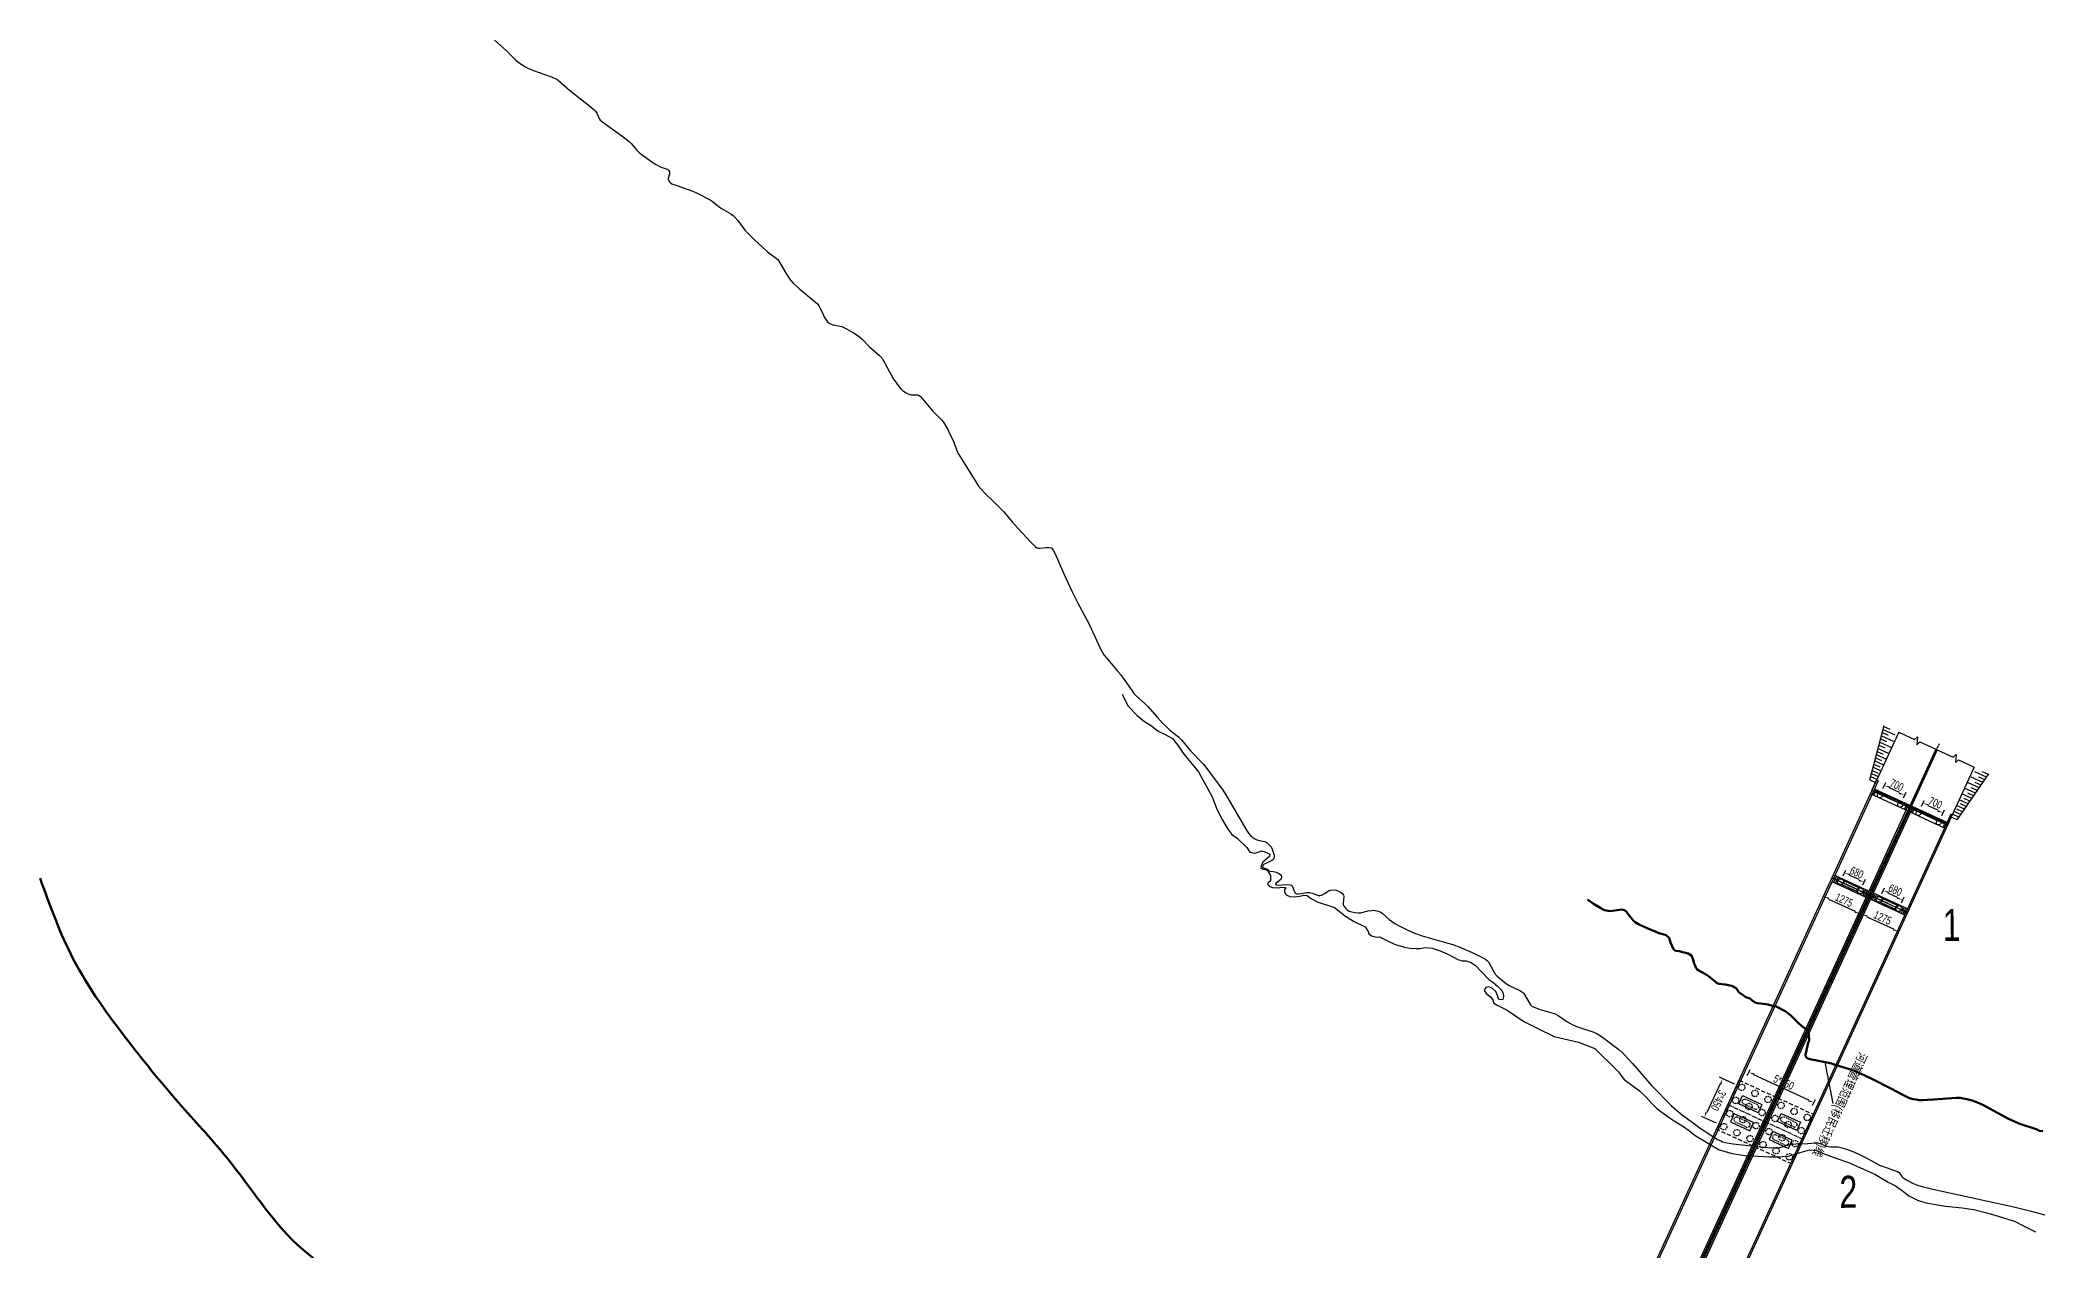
# Model space of a CAD drawing. Header units: millimetres. Extents: x 465729 to 466910, y 3671885 to 3673357.
# Drawn here: x 465837 to 466463, y 3672388 to 3672766 of the extents above; entities that cross this region are included whole.
import ezdxf
from ezdxf.enums import TextEntityAlignment as Align

# ---------------------------------------------------------------- set-up
doc = ezdxf.new("R2010")
doc.units = ezdxf.units.MM
doc.header["$LTSCALE"] = 0.2
doc.linetypes.add('CENTER', pattern=[50.8, 31.75, -6.35, 6.35, -6.35])
doc.linetypes.add('DASHED', pattern=[19.05, 12.7, -6.35])
for name, color, linetype in [('2101012', 251, 'Continuous'), ('7101010', 251, 'Continuous'), ('平面(上部)', 3, 'Continuous'), ('平面(分孔线)', 7, 'Continuous'), ('平面(基础)', 2, 'Continuous'), ('平面(墩台身)', 2, 'Continuous'), ('平面(折断线)', 7, 'Continuous'), ('平面(桥宽标注)', 7, 'Continuous'), ('平面(桥梁起终点标注)', 7, 'Continuous'), ('平面(桩间距标注)', 7, 'Continuous'), ('平面(设计线)', 8, 'Continuous'), ('平面(边坡)', 2, 'Continuous')]:
    doc.layers.add(name, color=color, linetype=linetype)
doc.layers.add('管理范围线', color=1, linetype='Continuous', lineweight=60)
doc.layers.add('阶地', color=251, linetype='Continuous', lineweight=50)
doc.styles.add('BOM_Font', font='enTxt.shx', dxfattribs={"width": 0.75, "bigfont": 'hzTxt.shx'})
doc.linetypes.add('右侧一级阶地', pattern='A,3,[130,ltypeshp.shx,S=0.3,R=0,X=0,Y=0.3],3', length=6)
doc.dimstyles.new('BOM_Dim', dxfattribs={"dimscale": 0.1, "dimtxt": 2.5, "dimasz": 1.8, "dimexe": 1, "dimexo": 3, "dimgap": 0, "dimtad": 1, "dimdec": 1, "dimlfac": 100, "dimzin": 9, "dimdsep": 46, "dimtxsty": 'BOM_Font', "dimblk": 'ArrHalf', "dimblk1": 'ArrHalf', "dimblk2": 'ArrHalf', "dimcen": 0.5, "dimclrd": 7, "dimclre": 7, "dimclrt": 7, "dimaunit": 1, "dimadec": 0, "dimazin": 2, "dimtfac": 1, "dimtdec": 1, "dimtofl": 0, "dimtmove": 2, "dimatfit": 3, "dimfxl": 1, "dimtolj": 1, "dimtzin": 0, "dimarcsym": 0})

# ---------------------------------------------------------------- blocks, each defined once
blk = doc.blocks.new('ArrHalf')
at = {"linetype": 'Continuous'}
blk.add_hatch(color=0, dxfattribs=at).paths.add_polyline_path([(-1, 0), (-1, -0.28), (0, 0)])
blk = doc.blocks.new('*D57')
at = {"layer": 'Defpoints', "color": 0, "linetype": 'Continuous', "transparency": 16777216}
for p in [(466423.99, 3672525.12), (466425.24, 3672527.85), (466430.35, 3672522.2)]:
    blk.add_point(p, dxfattribs=at)
at = {"layer": '平面(桩间距标注)', "color": 7, "linetype": 'Continuous', "lineweight": -2, "transparency": 16777216}
for p, q in [((466424.82, 3672526.94), (466425.66, 3672528.75)), ((466429.96, 3672525.67), (466426.87, 3672527.09)), ((466431.18, 3672524.01), (466432.02, 3672525.83))]:
    blk.add_line(p, q, dxfattribs=at)
at = {"layer": '平面(桩间距标注)', "color": 7, "linetype": 'Continuous', "lineweight": -2, "transparency": 16777216, "xscale": 1.8, "yscale": 1.8, "zscale": 1.8}
for p, rotation in [((466425.24, 3672527.85), 155.3278164662151), ((466431.6, 3672524.92), 335.3278164662151)]:
    blk.add_blockref('ArrHalf', p, dxfattribs=dict(at, rotation=rotation))
at = {"layer": '平面(桩间距标注)', "color": 7, "linetype": 'Continuous', "transparency": 16777216, "insert": (466429.15, 3672527.97), "char_height": 2.5, "attachment_point": 5, "rotation": 335.32782, "style": 'BOM_Font'}
blk.add_mtext('\\A1;700', dxfattribs=at)
blk = doc.blocks.new('*D58')
at = {"layer": 'Defpoints', "color": 0, "linetype": 'Continuous', "transparency": 16777216}
for p in [(466411.95, 3672530.65), (466413.2, 3672533.38), (466418.31, 3672527.73)]:
    blk.add_point(p, dxfattribs=at)
at = {"layer": '平面(桩间距标注)', "color": 7, "linetype": 'Continuous', "lineweight": -2, "transparency": 16777216}
for p, q in [((466412.78, 3672532.47), (466413.62, 3672534.29)), ((466417.92, 3672531.21), (466414.83, 3672532.63)), ((466419.14, 3672529.55), (466419.98, 3672531.36))]:
    blk.add_line(p, q, dxfattribs=at)
at = {"layer": '平面(桩间距标注)', "color": 7, "linetype": 'Continuous', "lineweight": -2, "transparency": 16777216, "xscale": 1.8, "yscale": 1.8, "zscale": 1.8}
for p, rotation in [((466413.2, 3672533.38), 155.3278164662151), ((466419.56, 3672530.45), 335.3278164662151)]:
    blk.add_blockref('ArrHalf', p, dxfattribs=dict(at, rotation=rotation))
at = {"layer": '平面(桩间距标注)', "color": 7, "linetype": 'Continuous', "transparency": 16777216, "insert": (466417.11, 3672533.51), "char_height": 2.5, "attachment_point": 5, "rotation": 335.32782, "style": 'BOM_Font'}
blk.add_mtext('\\A1;700', dxfattribs=at)
blk = doc.blocks.new('*D59')
at = {"layer": 'Defpoints', "color": 0, "linetype": 'Continuous', "transparency": 16777216}
for p in [(466412.81, 3672500.54), (466411.55, 3672497.82), (466417.73, 3672494.98)]:
    blk.add_point(p, dxfattribs=at)
at = {"layer": '平面(桩间距标注)', "color": 7, "linetype": 'Continuous', "lineweight": -2, "transparency": 16777216}
for p, q in [((466412.39, 3672499.63), (466413.22, 3672501.45)), ((466417.35, 3672498.46), (466414.44, 3672499.79)), ((466418.57, 3672496.8), (466419.4, 3672498.61))]:
    blk.add_line(p, q, dxfattribs=at)
at = {"layer": '平面(桩间距标注)', "color": 7, "linetype": 'Continuous', "lineweight": -2, "transparency": 16777216, "xscale": 1.8, "yscale": 1.8, "zscale": 1.8}
for p, rotation in [((466412.81, 3672500.54), 155.3278164660172), ((466418.99, 3672497.7), 335.3278164660172)]:
    blk.add_blockref('ArrHalf', p, dxfattribs=dict(at, rotation=rotation))
at = {"layer": '平面(桩间距标注)', "color": 7, "linetype": 'Continuous', "transparency": 16777216, "insert": (466416.63, 3672500.71), "char_height": 2.5, "attachment_point": 5, "rotation": 335.32782, "style": 'BOM_Font'}
blk.add_mtext('\\A1;680', dxfattribs=at)
blk = doc.blocks.new('*D60')
at = {"layer": 'Defpoints', "color": 0, "linetype": 'Continuous', "transparency": 16777216}
for p in [(466400.77, 3672506.07), (466399.51, 3672503.35), (466405.69, 3672500.51)]:
    blk.add_point(p, dxfattribs=at)
at = {"layer": '平面(桩间距标注)', "color": 7, "linetype": 'Continuous', "lineweight": -2, "transparency": 16777216}
for p, q in [((466400.35, 3672505.16), (466401.18, 3672506.98)), ((466405.31, 3672503.99), (466402.4, 3672505.32)), ((466406.53, 3672502.33), (466407.36, 3672504.14))]:
    blk.add_line(p, q, dxfattribs=at)
at = {"layer": '平面(桩间距标注)', "color": 7, "linetype": 'Continuous', "lineweight": -2, "transparency": 16777216, "xscale": 1.8, "yscale": 1.8, "zscale": 1.8}
for p, rotation in [((466400.77, 3672506.07), 155.3278164660172), ((466406.95, 3672503.23), 335.3278164660172)]:
    blk.add_blockref('ArrHalf', p, dxfattribs=dict(at, rotation=rotation))
at = {"layer": '平面(桩间距标注)', "color": 7, "linetype": 'Continuous', "transparency": 16777216, "insert": (466404.59, 3672506.24), "char_height": 2.5, "attachment_point": 5, "rotation": 335.32782, "style": 'BOM_Font'}
blk.add_mtext('\\A1;680', dxfattribs=at)
blk = doc.blocks.new('*D75')
at = {"layer": 'Defpoints', "color": 0, "linetype": 'Continuous', "transparency": 16777216}
for p in [(466408.85, 3672499.06), (466420.44, 3672493.74), (466417.72, 3672487.83)]:
    blk.add_point(p, dxfattribs=at)
at = {"layer": '平面(桥宽标注)', "color": 7, "linetype": 'Continuous', "lineweight": -2, "transparency": 16777216}
for p, q in [((466407.81, 3672496.79), (466405.72, 3672492.24)), ((466407.77, 3672492.4), (466416.09, 3672488.58)), ((466419.39, 3672491.46), (466417.31, 3672486.92))]:
    blk.add_line(p, q, dxfattribs=at)
at = {"layer": '平面(桥宽标注)', "color": 7, "linetype": 'Continuous', "lineweight": -2, "transparency": 16777216, "xscale": 1.8, "yscale": 1.8, "zscale": 1.8}
for p, rotation in [((466406.14, 3672493.15), 155.3278164640587), ((466417.72, 3672487.83), 335.3278164640587)]:
    blk.add_blockref('ArrHalf', p, dxfattribs=dict(at, rotation=rotation))
at = {"layer": '平面(桥宽标注)', "color": 7, "linetype": 'Continuous', "transparency": 16777216, "insert": (466412.66, 3672492.08), "char_height": 2.5, "attachment_point": 5, "rotation": 335.32782, "style": 'BOM_Font'}
blk.add_mtext('\\A1;1275', dxfattribs=at)
blk = doc.blocks.new('*D76')
at = {"layer": 'Defpoints', "color": 0, "linetype": 'Continuous', "transparency": 16777216}
for p in [(466396.81, 3672504.59), (466408.4, 3672499.27), (466405.68, 3672493.36)]:
    blk.add_point(p, dxfattribs=at)
at = {"layer": '平面(桥宽标注)', "color": 7, "linetype": 'Continuous', "lineweight": -2, "transparency": 16777216}
for p, q in [((466395.77, 3672502.32), (466393.68, 3672497.77)), ((466395.73, 3672497.93), (466404.05, 3672494.11)), ((466407.35, 3672497), (466405.27, 3672492.45))]:
    blk.add_line(p, q, dxfattribs=at)
at = {"layer": '平面(桥宽标注)', "color": 7, "linetype": 'Continuous', "lineweight": -2, "transparency": 16777216, "xscale": 1.8, "yscale": 1.8, "zscale": 1.8}
for p, rotation in [((466394.1, 3672498.68), 155.3278164640587), ((466405.68, 3672493.36), 335.3278164640587)]:
    blk.add_blockref('ArrHalf', p, dxfattribs=dict(at, rotation=rotation))
at = {"layer": '平面(桥宽标注)', "color": 7, "linetype": 'Continuous', "transparency": 16777216, "insert": (466400.62, 3672497.61), "char_height": 2.5, "attachment_point": 5, "rotation": 335.32782, "style": 'BOM_Font'}
blk.add_mtext('\\A1;1275', dxfattribs=at)
blk = doc.blocks.new('*D106')
at = {"layer": 'Defpoints', "color": 0, "linetype": 'Continuous', "transparency": 16777216}
for p in [(465618.73, 3673091.57), (465632.23, 3673091.57), (465632.23, 3673084.92)]:
    blk.add_point(p, dxfattribs=at)
at = {"layer": '平面(桥宽标注)', "color": 7, "linetype": 'Continuous', "lineweight": -2, "transparency": 16777216}
for p, q in [((465618.73, 3673089.07), (465618.73, 3673083.92)), ((465632.23, 3673089.07), (465632.23, 3673083.92)), ((465620.53, 3673084.92), (465630.43, 3673084.92))]:
    blk.add_line(p, q, dxfattribs=at)
at = {"layer": '平面(桥宽标注)', "color": 7, "linetype": 'Continuous', "lineweight": -2, "transparency": 16777216, "xscale": 1.8, "yscale": 1.8, "zscale": 1.8, "rotation": 180}
blk.add_blockref('ArrHalf', (465618.73, 3673084.92), dxfattribs=at)
at = {"layer": '平面(桥宽标注)', "color": 7, "linetype": 'Continuous', "lineweight": -2, "transparency": 16777216, "xscale": 1.8, "yscale": 1.8, "zscale": 1.8}
blk.add_blockref('ArrHalf', (465632.23, 3673084.92), dxfattribs=at)
at = {"layer": '平面(桥宽标注)', "color": 7, "linetype": 'Continuous', "transparency": 16777216, "insert": (465625.48, 3673086.67), "char_height": 2.5, "attachment_point": 5, "style": 'BOM_Font'}
blk.add_mtext('\\A1;3*450', dxfattribs=at)
blk = doc.blocks.new('*D107')
at = {"layer": 'Defpoints', "color": 0, "linetype": 'Continuous', "transparency": 16777216}
for p in [(465617.16, 3673114.07), (465613.58, 3673091.57), (465617.16, 3673091.57)]:
    blk.add_point(p, dxfattribs=at)
at = {"layer": '平面(桥宽标注)', "color": 7, "linetype": 'Continuous', "lineweight": -2, "transparency": 16777216}
for p, q in [((465614.66, 3673114.07), (465612.58, 3673114.07)), ((465613.58, 3673112.27), (465613.58, 3673093.37)), ((465614.66, 3673091.57), (465612.58, 3673091.57))]:
    blk.add_line(p, q, dxfattribs=at)
at = {"layer": '平面(桥宽标注)', "color": 7, "linetype": 'Continuous', "lineweight": -2, "transparency": 16777216, "xscale": 1.8, "yscale": 1.8, "zscale": 1.8}
for p, rotation in [((465613.58, 3673114.07), 90), ((465613.58, 3673091.57), 270)]:
    blk.add_blockref('ArrHalf', p, dxfattribs=dict(at, rotation=rotation))
at = {"layer": '平面(桥宽标注)', "color": 7, "linetype": 'Continuous', "transparency": 16777216, "insert": (465611.83, 3673102.82), "char_height": 2.5, "attachment_point": 5, "rotation": 90, "style": 'BOM_Font'}
blk.add_mtext('\\A1;5*450', dxfattribs=at)
blk = doc.blocks.new('固定墩主线')
at = {"layer": '平面(基础)', "color": 2, "linetype": 'DASHED', "ltscale": 0.5}
for p, q in [((-8.45, -12.95), (-8.45, 12.95)), ((-8.45, 12.95), (8.45, 12.95)), ((8.45, 12.95), (8.45, -12.95)), ((-8.45, -12.95), (8.45, -12.95))]:
    blk.add_line(p, q, dxfattribs=at)
at = {"layer": '平面(基础)', "color": 2, "linetype": 'DASHED', "ltscale": 0.2}
for p, q in [((-3.4, 9.35), (-3.9, 8.85)), ((-3.9, 4.4), (-3.9, 8.85)), ((-3.4, 9.35), (-2.8, 9.35)), ((-2.3, 8.85), (-2.8, 9.35)), ((-2.3, 8.85), (-2.3, 4.4)), ((2.3, 8.85), (2.8, 9.35)), ((2.3, 8.85), (2.3, 4.4)), ((3.4, 9.35), (2.8, 9.35)), ((3.4, 9.35), (3.9, 8.85)), ((3.9, 4.4), (3.9, 8.85)), ((-3.4, 3.9), (-3.9, 4.4)), ((-2.8, 3.9), (-3.4, 3.9)), ((-2.3, 4.4), (-2.8, 3.9)), ((2.3, 4.4), (2.8, 3.9)), ((2.8, 3.9), (3.4, 3.9)), ((3.4, 3.9), (3.9, 4.4)), ((-3.4, -3.9), (-3.9, -4.4)), ((-3.9, -8.85), (-3.9, -4.4)), ((-3.4, -3.9), (-2.8, -3.9)), ((-2.3, -4.4), (-2.8, -3.9)), ((-2.3, -4.4), (-2.3, -8.85)), ((2.3, -4.4), (2.8, -3.9)), ((2.3, -4.4), (2.3, -8.85)), ((3.4, -3.9), (2.8, -3.9)), ((3.4, -3.9), (3.9, -4.4)), ((3.9, -8.85), (3.9, -4.4)), ((-3.4, -9.35), (-3.9, -8.85)), ((-2.8, -9.35), (-3.4, -9.35)), ((-2.3, -8.85), (-2.8, -9.35)), ((2.3, -8.85), (2.8, -9.35)), ((2.8, -9.35), (3.4, -9.35)), ((3.4, -9.35), (3.9, -8.85))]:
    blk.add_line(p, q, dxfattribs=at)
for centre in [(-6.75, 11.25), (-6.75, 6.75), (-2.25, 11.25), (-2.25, 6.75), (2.25, 11.25), (2.25, 6.75), (6.75, 11.25), (6.75, 6.75), (-6.75, 2.25), (-2.25, 2.25), (2.25, 2.25), (6.75, 2.25), (-6.75, -2.25), (-6.75, -6.75), (-2.25, -2.25), (-2.25, -6.75), (2.25, -2.25), (2.25, -6.75), (6.75, -2.25), (6.75, -6.75), (-6.75, -11.25), (-2.25, -11.25), (2.25, -11.25), (6.75, -11.25)]:
    blk.add_circle(centre, 1, dxfattribs=at)
at = {"layer": '平面(墩台身)', "color": 3, "linetype": 'Continuous', "ltscale": 0.05}
for p, q in [((-4.5, 3.3), (-4.5, 9.95)), ((-4.5, 9.95), (-1.7, 9.95)), ((-1.7, 9.95), (-1.7, 3.3)), ((4.5, 9.95), (1.7, 9.95)), ((1.7, 9.95), (1.7, 3.3)), ((4.5, 3.3), (4.5, 9.95)), ((-1.7, 3.3), (-4.5, 3.3)), ((1.7, 3.3), (4.5, 3.3)), ((-4.5, -9.95), (-4.5, -3.3)), ((-4.5, -3.3), (-1.7, -3.3)), ((-1.7, -3.3), (-1.7, -9.95)), ((4.5, -3.3), (1.7, -3.3)), ((1.7, -3.3), (1.7, -9.95)), ((4.5, -9.95), (4.5, -3.3)), ((-1.7, -9.95), (-4.5, -9.95)), ((1.7, -9.95), (4.5, -9.95))]:
    blk.add_line(p, q, dxfattribs=at)
at = {"layer": '平面(桥宽标注)', "color": 7, "linetype": 'Continuous'}
dim = blk.add_linear_dim(base=(-11.8967, -11.25), p1=(-8.3248, 11.25), p2=(-8.3248, -11.25), angle=90, text='5*450', dimstyle='BOM_Dim', override={"dimscale": 1, "dimexo": 2.5, "dimgap": 0.5, "dimpost": '<>', "dimtix": 1}, dxfattribs=at)
dim.commit()
dim.dimension.update_dxf_attribs({"geometry": '*D107', "text_midpoint": (-13.6467, 0), "insert": (-465625.4812, -3673102.8224)})
dim = blk.add_linear_dim(base=(6.75, -17.9054), p1=(-6.75, -11.25), p2=(6.75, -11.25), text='3*450', dimstyle='BOM_Dim', override={"dimscale": 1, "dimexo": 2.5, "dimgap": 0.5, "dimpost": '<>', "dimtix": 1}, dxfattribs=at)
dim.commit()
dim.dimension.update_dxf_attribs({"geometry": '*D106', "text_midpoint": (0, -16.1554), "insert": (-465625.4812, -3673102.8224)})

msp = doc.modelspace()

# ---------------------------------------------------------------- linework, layer by layer
at = {"linetype": 'Continuous'}
msp.add_line((466397.2249, 3672434.0683, 394.7126), (466394.7197, 3672446.9484, 462), dxfattribs=at)
at = {"layer": '2101012', "linetype": 'Continuous', "elevation": 446.7768}
msp.add_lwpolyline([(466175.0047, 3672561.8797), (466176.8214, 3672558.2638), (466179.7706, 3672555.2578), (466182.0212, 3672553.3679), (466184.241, 3672552.0495), (466186.288, 3672550.4131), (466188.4364, 3672549.3619), (466190.7461, 3672548.0818), (466192.3122, 3672546.1023), (466194.0592, 3672543.4983), (466195.3205, 3672541.9098), (466196.9586, 3672540.0353), (466198.8922, 3672537.6171), (466203.1497, 3672529.8433), (466204.5807, 3672526.0099), (466206.4312, 3672522.5891), (466208.0558, 3672519.7735), (466209.3349, 3672518.1182), (466210.9694, 3672516.9012), (466213.9676, 3672513.9799), (466214.975, 3672512.5383), (466216.4458, 3672512.2295), (466217.7681, 3672512.7184), (466218.5711, 3672512.9542), (466219.6518, 3672512.713), (466220.76, 3672512.2072), (466221.2024, 3672511.9174), (466221.0956, 3672511.2448), (466220.3546, 3672510.589), (466219.5468, 3672509.9153), (466218.95, 3672509.4698), (466218.4184, 3672508.2974), (466218.3513, 3672507.5566), (466218.9888, 3672507.2329), (466219.6066, 3672507.3048), (466220.4106, 3672506.8395), (466220.8931, 3672506.1309), (466221.369, 3672505.3132), (466221.4262, 3672504.4554), (466221.3551, 3672503.6492), (466220.6551, 3672502.9471), (466220.4552, 3672502.543), (466221.1381, 3672501.888), (466222.013, 3672501.506), (466223.8298, 3672501.4828), (466224.8676, 3672501.6166), (466225.9384, 3672501.5732), (466226.2551, 3672501.3786), (466226.1366, 3672501.2325), (466225.7906, 3672500.9469), (466225.744, 3672500.183), (466226.321, 3672499.2277), (466227.4743, 3672498.7411), (466229.1112, 3672498.6412), (466231.0353, 3672498.94), (466231.7729, 3672499.1798), (466232.8178, 3672499.0723), (466233.9035, 3672498.1955), (466235.9798, 3672497.0391), (466241.3932, 3672495.2849), (466244.7976, 3672492.5579), (466247.3301, 3672490.9794), (466250.9935, 3672489.2662), (466251.9546, 3672487.7836), (466252.1302, 3672487.0719), (466252.9931, 3672486.4935), (466254.4096, 3672486.0127), (466255.4474, 3672486.1466), (466258.1241, 3672484.7784), (466260.0841, 3672483.8701), (466261.7599, 3672483.3297), (466263.7015, 3672482.8389), (466265.0236, 3672482.6048), (466266.9211, 3672482.4672), (466268.1063, 3672482.5044), (466269.7222, 3672482.7782), (466271.8557, 3672482.5604), (466274.3694, 3672481.7498), (466276.5476, 3672480.8283), (466278.6074, 3672479.7606), (466279.9028, 3672479.0901), (466281.2578, 3672478.6788), (466282.5469, 3672478.622), (466284.0685, 3672478.0691), (466285.4624, 3672477.2173), (466289.5989, 3672472.8465), (466290.836, 3672471.9385), (466292.2602, 3672470.8658), (466293.6823, 3672469.3989), (466294.1363, 3672468.5826), (466294.2199, 3672467.4383), (466294.037, 3672466.5951), (466293.3716, 3672466.4605), (466292.7003, 3672466.589), (466292.2947, 3672467.8406), (466291.8005, 3672469.0756), (466290.701, 3672470.0847), (466289.5424, 3672470.484), (466288.6766, 3672470.2958), (466288.1663, 3672469.4726), (466288.8021, 3672468.4042), (466290.0597, 3672467.4731), (466290.8305, 3672466.4622), (466291.0569, 3672465.5063), (466292.2624, 3672464.7975), (466295.3868, 3672463.2267), (466300.537, 3672459.6703), (466304.7492, 3672457.6169), (466310.0234, 3672455.0168), (466317.6697, 3672453.2358), (466322.6988, 3672451.2859), (466325.2858, 3672448.806), (466327.1026, 3672446.9864), (466330.0968, 3672443.9996), (466331.1207, 3672442.4694), (466331.8776, 3672441.5907), (466336.6772, 3672438.0338), (466338.7122, 3672436.2009), (466340.6115, 3672433.9381), (466342.2081, 3672432.4605), (466344.0952, 3672431.0748), (466346.9707, 3672429.0154), (466350.3893, 3672426.879), (466352.402, 3672425.3979), (466354.0734, 3672424.0692), (466357.4371, 3672422.1114), (466361.5367, 3672419.6487), (466365.6032, 3672418.4366), (466369.7532, 3672417.8767), (466373.7241, 3672417.6125), (466377.2856, 3672417.4609), (466379.5171, 3672417.4124), (466383.2091, 3672417.6034), (466386.9365, 3672418.7341), (466389.7709, 3672419.5908), (466392.0176, 3672419.4318), (466394.4293, 3672418.3865), (466398.3488, 3672416.9206), (466402.0143, 3672415.6016), (466410.2743, 3672412.0306), (466414.3918, 3672409.5011), (466416.6903, 3672408.3969), (466419.2327, 3672406.6207), (466420.8333, 3672405.2086), (466423.5782, 3672403.8801), (466426.1778, 3672403.0423), (466432.2913, 3672401.9902), (466437.5161, 3672401.4523), (466441.1013, 3672400.9707), (466444.7664, 3672400.0022), (466447.7205, 3672399.2305), (466450.1521, 3672398.5125), (466452.1076, 3672397.8894), (466453.8448, 3672397.2795), (466456.6704, 3672395.8365), (466460.4773, 3672393.9612), (466460.5213, 3672393.9395)], dxfattribs=at)
at = {"layer": '7101010', "linetype": 'Continuous', "elevation": 448, "flags": 128}
msp.add_lwpolyline([(465978.9471, 3672766.1934), (465978.9471, 3672766.1934), (465982.5712, 3672762.9165), (465985.5577, 3672759.9456), (465986.6068, 3672759.1452), (465988.4089, 3672757.9184), (465989.5121, 3672757.3246), (465991.0677, 3672756.6786), (465996.3582, 3672754.8474), (465997.8757, 3672754.2241), (465998.3676, 3672753.9626), (465998.9225, 3672753.5445), (466002.372, 3672750.5505), (466008.6448, 3672745.6072), (466010.0598, 3672744.4528), (466010.511, 3672744.0181), (466010.9227, 3672743.4008), (466011.7162, 3672741.5054), (466011.9546, 3672741.1703), (466012.3616, 3672740.8378), (466018.6744, 3672736.3197), (466020.986, 3672734.5625), (466021.6403, 3672733.8713), (466023.3477, 3672731.8231), (466023.9518, 3672731.1781), (466024.7251, 3672730.5594), (466028.0816, 3672728.1842), (466029.3714, 3672727.3663), (466030.1426, 3672726.9312), (466030.9516, 3672726.5513), (466032.8257, 3672725.9102), (466033.0572, 3672725.7688), (466033.2575, 3672725.5636), (466033.5484, 3672725.0532), (466033.6173, 3672724.7553), (466033.5864, 3672724.3686), (466033.2001, 3672723.11), (466033.2136, 3672722.6689), (466033.3739, 3672722.239), (466033.5375, 3672721.956), (466033.7726, 3672721.6816), (466034.3426, 3672721.3274), (466035.8302, 3672720.7396), (466040.9097, 3672719.0171), (466042.1994, 3672718.4277), (466046.302, 3672716.315), (466046.8859, 3672715.9111), (466049.0562, 3672714.0946), (466049.8516, 3672713.5989), (466052.7959, 3672711.9271), (466053.522, 3672711.4101), (466054.0477, 3672710.9084), (466054.9228, 3672709.8841), (466056.613, 3672707.5324), (466057.1302, 3672706.879), (466060.1812, 3672703.8445), (466062.532, 3672701.5937), (466064.2181, 3672700.1195), (466066.978, 3672698.0288), (466067.4114, 3672697.6659), (466067.7522, 3672697.1915), (466070.1465, 3672693.1128), (466071.4124, 3672691.1909), (466072.1662, 3672690.378), (466074.1652, 3672688.5387), (466078.7074, 3672684.7607), (466079.7997, 3672683.7895), (466080.1979, 3672683.3382), (466080.6684, 3672682.5139), (466081.6637, 3672680.2603), (466082.0281, 3672679.5346), (466082.8794, 3672678.3412), (466083.4655, 3672677.7904), (466083.8105, 3672677.5717), (466084.7461, 3672677.2939), (466086.9653, 3672676.8769), (466087.4579, 3672676.7102), (466088.8636, 3672676.0143), (466091.0707, 3672674.7489), (466092.5437, 3672673.7848), (466093.6489, 3672672.8745), (466096.0846, 3672670.401), (466099.1741, 3672667.6965), (466099.8919, 3672666.9216), (466100.2684, 3672666.3913), (466100.9091, 3672665.2689), (466102.8629, 3672661.6037), (466103.6087, 3672660.3099), (466104.4725, 3672659.0136), (466105.3123, 3672657.9242), (466105.9607, 3672657.1966), (466106.3961, 3672656.8077), (466107.5558, 3672656.0386), (466108.3648, 3672655.603), (466108.9503, 3672655.4386), (466111.0635, 3672655.3936), (466111.4058, 3672655.3008), (466111.8621, 3672655.001), (466112.6797, 3672654.1428), (466115.8159, 3672650.4337), (466116.3907, 3672649.8056), (466118.6057, 3672647.5943), (466119.1354, 3672646.9571), (466119.5143, 3672646.3823), (466120.6419, 3672644.329), (466120.8567, 3672643.8947), (466121.5381, 3672642.5171), (466122.2061, 3672641.1663), (466123.487, 3672637.7583), (466123.9695, 3672636.7555), (466129.2806, 3672628.2475), (466130.183, 3672626.8923), (466130.9345, 3672625.9421), (466132.1442, 3672624.682), (466134.9673, 3672622.0181), (466138.0325, 3672618.8776), (466140.6975, 3672615.7183), (466142.4899, 3672613.6869), (466146.3575, 3672609.5174), (466147.9366, 3672607.9396), (466148.4324, 3672607.6327), (466148.7871, 3672607.5125), (466149.2263, 3672607.4821), (466151.1973, 3672607.6887), (466152.2128, 3672607.6898), (466152.8253, 3672607.594), (466153.0445, 3672607.4787), (466153.4697, 3672606.8885), (466154.0851, 3672605.7592), (466156.8982, 3672599.3079), (466159.2762, 3672594.0949), (466161.0362, 3672590.567), (466164.6905, 3672583.753), (466168.3043, 3672576.0925), (466168.9051, 3672574.9355), (466169.3277, 3672574.2369), (466169.9932, 3672573.3688), (466173.7315, 3672569.047), (466174.5188, 3672568.0978), (466175.92, 3672566.2335), (466178.1273, 3672562.9326), (466178.7179, 3672562.1166), (466179.5187, 3672561.263), (466182.2272, 3672558.9211), (466183.0091, 3672558.0881), (466186.0571, 3672554.6138), (466187.6593, 3672552.8963), (466188.7762, 3672551.7951), (466189.9796, 3672550.7033), (466192.6059, 3672548.5554), (466193.5747, 3672547.6379), (466196.4352, 3672544.2121), (466200.0731, 3672540.5219), (466200.5636, 3672539.969), (466204.4318, 3672534.7871), (466206.3476, 3672532.1403), (466207.7364, 3672529.9627), (466213.9194, 3672519.4406), (466214.4931, 3672518.4994), (466214.9216, 3672517.9441), (466215.2263, 3672517.6328), (466216.3191, 3672516.866), (466216.887, 3672516.5712), (466217.8403, 3672516.2334), (466219.615, 3672515.8605), (466220.0192, 3672515.7065), (466220.3622, 3672515.4682), (466221.3036, 3672514.5668), (466221.5586, 3672514.238), (466221.8864, 3672513.5032), (466222.3096, 3672512.2498), (466222.4978, 3672511.5906), (466222.545, 3672511.25), (466222.4267, 3672510.6467), (466222.2819, 3672510.3374), (466222.1449, 3672510.1739), (466221.6437, 3672509.877), (466219.9363, 3672509.0632), (466219.4462, 3672508.7849), (466219.1267, 3672508.5474), (466219.0081, 3672508.395), (466218.8803, 3672507.9767), (466218.8836, 3672507.796), (466218.9519, 3672507.748), (466219.3086, 3672507.732), (466220.2535, 3672507.2784), (466220.4615, 3672507.2192), (466220.5412, 3672507.2138), (466220.6629, 3672507.0718), (466220.7276, 3672506.7795), (466220.7757, 3672506.7429), (466221.085, 3672506.6572), (466222.2412, 3672506.5676), (466223.1667, 3672506.3085), (466224.013, 3672505.9406), (466224.5048, 3672505.629), (466224.7674, 3672505.3122), (466224.8546, 3672505.0878), (466224.8439, 3672504.8022), (466224.7312, 3672504.3909), (466224.5807, 3672504.0832), (466224.2089, 3672503.686), (466223.0025, 3672502.8132), (466222.9254, 3672502.6347), (466222.96, 3672502.5144), (466223.2135, 3672502.3315), (466223.7496, 3672502.2763), (466226.3307, 3672502.428), (466227.5146, 3672502.3463), (466227.9586, 3672502.2355), (466228.1255, 3672502.0762), (466228.3689, 3672501.5881), (466229.0101, 3672499.9737), (466229.1332, 3672499.7903), (466229.5988, 3672499.6061), (466230.0186, 3672499.5728), (466230.8626, 3672499.6455), (466232.7616, 3672499.9764), (466233.2604, 3672500.016), (466233.5982, 3672499.9762), (466234.4655, 3672499.7175), (466236.2599, 3672499.053), (466236.7936, 3672499.0303), (466237.3131, 3672499.1756), (466238.2567, 3672499.6414), (466239.7294, 3672500.555), (466240.0841, 3672500.6823), (466241.115, 3672500.7721), (466241.8811, 3672500.6735), (466242.4523, 3672500.4803), (466243.0068, 3672500.221), (466243.4861, 3672499.9284), (466244.0539, 3672499.4113), (466244.2266, 3672499.1179), (466244.2626, 3672498.6894), (466244.0703, 3672496.6697), (466244.0907, 3672496.2571), (466244.2039, 3672495.941), (466244.7831, 3672495.1261), (466245.4854, 3672494.4629), (466245.9508, 3672494.1586), (466246.324, 3672493.9958), (466247.8883, 3672493.7063), (466248.8115, 3672493.6155), (466249.4932, 3672493.6623), (466251.9321, 3672494.213), (466253.0393, 3672494.3925), (466253.6205, 3672494.4247), (466254.1077, 3672494.3912), (466255.1478, 3672494.1273), (466255.6121, 3672493.9402), (466256.3629, 3672493.4203), (466258.5727, 3672491.4743), (466259.0553, 3672491.1072), (466260.2853, 3672490.331), (466261.5607, 3672489.602), (466263.2367, 3672488.7352), (466265.6638, 3672487.5904), (466267.0316, 3672487.0301), (466268.8107, 3672486.4483), (466276.7634, 3672484.1945), (466278.3395, 3672483.7204), (466280.53, 3672482.8626), (466284.3636, 3672481.2176), (466287.2244, 3672479.8869), (466288.6709, 3672479.0535), (466289.2375, 3672478.6348), (466289.4736, 3672478.3688), (466291.1744, 3672475.1753), (466291.632, 3672474.5225), (466292.254, 3672473.8686), (466294.017, 3672472.3608), (466295.1479, 3672471.4978), (466296.2043, 3672470.8442), (466299.3065, 3672469.3313), (466300.1162, 3672468.8356), (466300.4512, 3672468.5087), (466300.848, 3672467.9456), (466302.6456, 3672464.8753), (466302.8078, 3672464.6919), (466303.0906, 3672464.4785), (466303.7648, 3672464.1317), (466305.6653, 3672463.4574), (466310.0055, 3672462.1365), (466310.5223, 3672461.9605), (466311.3226, 3672461.5275), (466314.0139, 3672459.6914), (466315.6385, 3672458.7852), (466317.3339, 3672458.06), (466322.0858, 3672456.4935), (466323.1172, 3672456.0248), (466324.4654, 3672455.2198), (466326.0155, 3672454.1318), (466330.2264, 3672450.926), (466331.1297, 3672450.1504), (466331.9161, 3672449.3517), (466334.4601, 3672446.5415), (466340.5609, 3672439.641), (466346.7326, 3672433.3394), (466348.2234, 3672432.0346), (466350.1769, 3672430.4693), (466353.846, 3672427.6751), (466355.6462, 3672426.3978), (466359.5293, 3672423.8603), (466361.3148, 3672422.7657), (466362.0569, 3672422.3766), (466362.6381, 3672422.142), (466364.0945, 3672421.7662), (466365.9399, 3672421.488), (466375.2944, 3672420.4847), (466378.3658, 3672420.2023), (466379.2407, 3672420.1817), (466379.7643, 3672420.2282), (466380.8688, 3672420.4604), (466383.4206, 3672421.1691), (466384.3419, 3672421.3731), (466385.5666, 3672421.484), (466389.2688, 3672421.569), (466391.7719, 3672421.787), (466392.4027, 3672421.7599), (466393.0571, 3672421.598), (466395.15, 3672420.7673), (466395.707, 3672420.5983), (466396.3347, 3672420.5176), (466398.6885, 3672420.492), (466399.2382, 3672420.4253), (466401.3475, 3672419.8512), (466403.3086, 3672419.1059), (466405.0392, 3672418.3306), (466407.7649, 3672416.992), (466411.8767, 3672414.7601), (466412.9429, 3672414.3524), (466416.4152, 3672413.1782), (466417.3211, 3672412.8272), (466417.8016, 3672412.5082), (466418.701, 3672411.2466), (466419.1229, 3672410.8423), (466420.29, 3672410.106), (466421.9677, 3672409.2437), (466423.6062, 3672408.5434), (466425.0696, 3672408.1235), (466428.3679, 3672407.3646), (466453.6899, 3672401.8091), (466458.659, 3672400.5947), (466463.3736, 3672399.2998)], dxfattribs=at)
at = {"layer": '平面(上部)', "linetype": 'Continuous', "ltscale": 0.09}
for points in [[(466417.6822, 3672550.0246), (466409.3337, 3672531.8504)], [(466429.2683, 3672544.7025), (466420.9197, 3672526.5282)], [(466429.7226, 3672544.4937), (466421.3741, 3672526.3195)], [(466441.3087, 3672539.1716), (466432.9602, 3672520.9973)], [(466409.3337, 3672531.8504), (466396.8109, 3672504.5891)], [(466409.788, 3672531.6417), (466397.2652, 3672504.3804)], [(466409.3337, 3672531.8504), (466420.9197, 3672526.5282)], [(466420.4654, 3672526.737), (466407.9426, 3672499.4756)], [(466420.9197, 3672526.5282), (466408.397, 3672499.2669)], [(466421.3741, 3672526.3195), (466408.8513, 3672499.0582)], [(466421.8284, 3672526.1108), (466409.3057, 3672498.8495)], [(466421.3741, 3672526.3195), (466432.9602, 3672520.9973)], [(466432.5058, 3672521.2061), (466419.983, 3672493.9447)], [(466432.9602, 3672520.9973), (466420.4374, 3672493.736)], [(466396.8109, 3672504.5891), (466214.8132, 3672108.3911)], [(466397.2652, 3672504.3804), (466215.2675, 3672108.1824)], [(466396.8109, 3672504.5891), (466408.397, 3672499.2669)], [(466396.8109, 3672504.5891), (466408.8513, 3672499.0582)], [(466407.9426, 3672499.4756), (466225.9449, 3672103.2777)], [(466408.397, 3672499.2669), (466226.3992, 3672103.0689)], [(466408.8513, 3672499.0582), (466226.8536, 3672102.8602)], [(466409.3057, 3672498.8495), (466227.308, 3672102.6515)], [(466408.8513, 3672499.0582), (466420.4374, 3672493.736)], [(466408.8513, 3672499.0582), (466420.4374, 3672493.736)], [(466419.983, 3672493.9447), (466237.9853, 3672097.7468)], [(466420.4374, 3672493.736), (466238.4397, 3672097.5381)]]:
    msp.add_lwpolyline(points, dxfattribs=at)
at = {"layer": '平面(分孔线)', "linetype": 'CENTER', "ltscale": 0.2}
for p, q in [((466420.9197, 3672526.5282), (466409.3337, 3672531.8504)), ((466432.9602, 3672520.9973), (466421.3741, 3672526.3195)), ((466408.397, 3672499.2669), (466396.8109, 3672504.5891)), ((466420.4374, 3672493.736), (466408.8513, 3672499.0582)), ((466387.8782, 3672422.8566), (466364.2517, 3672433.7096))]:
    msp.add_line(p, q, dxfattribs=at)
at = {"layer": '平面(基础)', "linetype": 'DASHED', "ltscale": 0.05}
for p, q in [((466404.7524, 3672500.1708), (466399.8711, 3672502.4131)), ((466405.3368, 3672501.443), (466400.4555, 3672503.6852)), ((466417.3772, 3672495.9121), (466412.4959, 3672498.1544)), ((466416.7928, 3672494.6399), (466411.9115, 3672496.8822))]:
    msp.add_line(p, q, dxfattribs=at)
for centre, radius in [((466411.7792, 3672530.2868), 0.75), ((466418.1402, 3672527.3649), 0.75), ((466423.8197, 3672524.7559), 0.75), ((466430.1806, 3672521.834), 0.75), ((466399.5143, 3672503.3473), 1), ((466405.6935, 3672500.5088), 1), ((466411.5547, 3672497.8164), 1), ((466417.734, 3672494.9779), 1)]:
    msp.add_circle(centre, radius, dxfattribs=at)
at = {"layer": '平面(墩台身)', "color": 3, "linetype": 'Continuous', "ltscale": 0.05}
for p, q in [((466421.1378, 3672526.4281), (466409.3337, 3672531.8504)), ((466409.9243, 3672531.5791), (466409.4234, 3672530.4886)), ((466410.3333, 3672531.3913), (466409.8323, 3672530.3008)), ((466421.3048, 3672526.7915), (466409.955, 3672532.0052)), ((466421.43, 3672527.0642), (466410.0802, 3672532.2778)), ((466419.9202, 3672526.9874), (466419.4192, 3672525.897)), ((466420.3291, 3672526.7996), (466419.8282, 3672525.7091)), ((466432.9602, 3672520.9973), (466421.156, 3672526.4197)), ((466432.6728, 3672521.5695), (466421.323, 3672526.7832)), ((466432.798, 3672521.8422), (466421.4482, 3672527.0558)), ((466421.9648, 3672526.0482), (466421.4638, 3672524.9577)), ((466422.3737, 3672525.8604), (466421.8728, 3672524.7699)), ((466431.9606, 3672521.4565), (466431.4597, 3672520.3661)), ((466432.3695, 3672521.2687), (466431.8686, 3672520.1782)), ((466398.2696, 3672505.1295), (466397.8105, 3672504.1299)), ((466397.8105, 3672504.1299), (466397.3513, 3672503.1303)), ((466407.3974, 3672499.7261), (466406.9382, 3672498.7265)), ((466407.8565, 3672500.7257), (466407.3974, 3672499.7261)), ((466409.8509, 3672498.599), (466409.3917, 3672497.5995)), ((466410.3101, 3672499.5986), (466409.8509, 3672498.599)), ((466419.4378, 3672494.1952), (466418.9786, 3672493.1956)), ((466419.897, 3672495.1948), (466419.4378, 3672494.1952))]:
    msp.add_line(p, q, dxfattribs=at)
at = {"layer": '平面(墩台身)', "color": 3, "linetype": 'DASHED', "ltscale": 0.05}
for p, q in [((466421.1434, 3672526.4401), (466409.3392, 3672531.8625)), ((466432.9657, 3672521.0094), (466421.1616, 3672526.4318)), ((466398.7694, 3672504.8999), (466397.8511, 3672502.9008)), ((466404.8873, 3672500.1088), (466399.7362, 3672502.475)), ((466405.4717, 3672501.381), (466400.3206, 3672503.7472)), ((466407.3568, 3672500.9552), (466406.4384, 3672498.9561)), ((466410.8099, 3672499.369), (466409.8915, 3672497.3699)), ((466417.5121, 3672495.8501), (466412.361, 3672498.2163)), ((466416.9277, 3672494.5779), (466411.7766, 3672496.9441)), ((466419.3972, 3672495.4244), (466418.4788, 3672493.4252))]:
    msp.add_line(p, q, dxfattribs=at)
at = {"layer": '平面(墩台身)', "color": 3, "linetype": 'Continuous', "ltscale": 0.05}
for points in [[(466421.43, 3672527.0642), (466420.6369, 3672525.3376), (466408.8328, 3672530.76), (466409.6259, 3672532.4865)], [(466409.3392, 3672531.8625), (466410.8002, 3672535.043), (466411.2546, 3672534.8343), (466409.7936, 3672531.6538)], [(466433.2524, 3672521.6334), (466432.4592, 3672519.9069), (466420.6551, 3672525.3293), (466421.4482, 3672527.0558)], [(466432.9657, 3672521.0094), (466434.4267, 3672524.1899), (466433.9723, 3672524.3986), (466432.5114, 3672521.2181)]]:
    msp.add_lwpolyline(points, dxfattribs=at)
for points in [[(466408.2655, 3672500.5378), (466407.3471, 3672498.5387), (466396.9424, 3672503.3182), (466397.8607, 3672505.3173)], [(466420.3059, 3672495.0069), (466419.3875, 3672493.0078), (466408.9828, 3672497.7873), (466409.9011, 3672499.7865)]]:
    msp.add_lwpolyline(points, close=True, dxfattribs=at)
at = {"layer": '平面(墩台身)', "color": 3, "linetype": 'DASHED', "ltscale": 0.05}
for centre in [(466399.5143, 3672503.3473), (466405.6935, 3672500.5088), (466411.5547, 3672497.8164), (466417.734, 3672494.9779)]:
    msp.add_circle(centre, 0.9, dxfattribs=at)
at = {"layer": '平面(折断线)', "linetype": 'Continuous', "ltscale": 0.09}
for points in [[(466417.6822, 3672550.0246), (466422.6574, 3672547.7392), (466423.5672, 3672548.6418), (466423.3832, 3672546.0853), (466424.2931, 3672546.9879), (466429.2683, 3672544.7025)], [(466429.7226, 3672544.4937), (466434.6978, 3672542.2083), (466435.6076, 3672543.111), (466435.4237, 3672540.5544), (466436.3335, 3672541.457), (466441.3087, 3672539.1716)]]:
    msp.add_lwpolyline(points, dxfattribs=at)
at = {"layer": '平面(设计线)', "linetype": 'CENTER', "ltscale": 0.09}
msp.add_lwpolyline([(466430.3303, 3672546.4155), (466224.2628, 3672097.8191)], dxfattribs=at)
at = {"layer": '平面(边坡)', "linetype": 'Continuous', "ltscale": 0.09}
for p, q in [((466408.6642, 3672535.1842), (466413.1386, 3672552.1118)), ((466408.6642, 3672535.1842), (466413.1386, 3672552.1118)), ((466412.2956, 3672548.9225), (466415.9305, 3672547.2528)), ((466412.2956, 3672548.9225), (466415.9305, 3672547.2528)), ((466412.555, 3672549.9038), (466414.3724, 3672549.069)), ((466412.555, 3672549.9038), (466414.3724, 3672549.069)), ((466412.8144, 3672550.8851), (466416.4492, 3672549.2154)), ((466412.8144, 3672550.8851), (466416.4492, 3672549.2154)), ((466413.0738, 3672551.8664), (466414.8912, 3672551.0316)), ((466413.0738, 3672551.8664), (466414.8912, 3672551.0316)), ((466410.4799, 3672542.0534), (466412.2973, 3672541.2185)), ((466410.4799, 3672542.0534), (466412.2973, 3672541.2185)), ((466410.7393, 3672543.0347), (466413.821, 3672541.6191)), ((466410.7393, 3672543.0347), (466413.821, 3672541.6191)), ((466410.9987, 3672544.016), (466412.8161, 3672543.1811)), ((466410.9987, 3672544.016), (466412.8161, 3672543.1811)), ((466411.2581, 3672544.9973), (466414.6559, 3672543.4365)), ((466411.2581, 3672544.9973), (466414.6559, 3672543.4365)), ((466411.5175, 3672545.9786), (466413.3349, 3672545.1438)), ((466411.5175, 3672545.9786), (466413.3349, 3672545.1438)), ((466411.7768, 3672546.9599), (466415.4117, 3672545.2902)), ((466411.7768, 3672546.9599), (466415.4117, 3672545.2902)), ((466412.0362, 3672547.9412), (466413.8537, 3672547.1064)), ((466412.0362, 3672547.9412), (466413.8537, 3672547.1064)), ((466408.9236, 3672536.1655), (466410.741, 3672535.3307)), ((466408.9236, 3672536.1655), (466410.741, 3672535.3307)), ((466409.1829, 3672537.1468), (466411.3164, 3672536.1668)), ((466409.1829, 3672537.1468), (466411.3164, 3672536.1668)), ((466409.4423, 3672538.1282), (466411.2598, 3672537.2933)), ((466409.4423, 3672538.1282), (466411.2598, 3672537.2933)), ((466409.7017, 3672539.1095), (466412.1513, 3672537.9842)), ((466409.7017, 3672539.1095), (466412.1513, 3672537.9842)), ((466409.9611, 3672540.0908), (466411.7785, 3672539.2559)), ((466409.9611, 3672540.0908), (466411.7785, 3672539.2559)), ((466410.2205, 3672541.0721), (466412.9861, 3672539.8016)), ((466410.2205, 3672541.0721), (466412.9861, 3672539.8016)), ((466435.9255, 3672522.6615), (466445.8522, 3672537.0844)), ((466435.9255, 3672522.6615), (466445.8522, 3672537.0844)), ((466443.982, 3672534.3671), (466440.3471, 3672536.0368)), ((466443.982, 3672534.3671), (466440.3471, 3672536.0368)), ((466445.1329, 3672536.0393), (466441.4981, 3672537.709)), ((466445.1329, 3672536.0393), (466441.4981, 3672537.709)), ((466444.5574, 3672535.2032), (466442.74, 3672536.038)), ((466444.5574, 3672535.2032), (466442.74, 3672536.038)), ((466445.7084, 3672536.8754), (466443.8909, 3672537.7103)), ((466445.7084, 3672536.8754), (466443.8909, 3672537.7103)), ((466408.6642, 3672535.1842), (466410.4816, 3672534.3494)), ((466408.6642, 3672535.1842), (466410.4816, 3672534.3494)), ((466440.5292, 3672529.3504), (466437.4475, 3672530.766)), ((466440.5292, 3672529.3504), (466437.4475, 3672530.766)), ((466441.6801, 3672531.0226), (466438.2823, 3672532.5834)), ((466441.6801, 3672531.0226), (466438.2823, 3672532.5834)), ((466442.8311, 3672532.6948), (466439.1962, 3672534.3645)), ((466442.8311, 3672532.6948), (466439.1962, 3672534.3645)), ((466441.1047, 3672530.1865), (466439.2872, 3672531.0213)), ((466441.1047, 3672530.1865), (466439.2872, 3672531.0213)), ((466442.2556, 3672531.8587), (466440.4382, 3672532.6936)), ((466442.2556, 3672531.8587), (466440.4382, 3672532.6936)), ((466443.4065, 3672533.5309), (466441.5891, 3672534.3658)), ((466443.4065, 3672533.5309), (466441.5891, 3672534.3658)), ((466435.9255, 3672522.6615), (466434.1081, 3672523.4963)), ((466435.9255, 3672522.6615), (466434.1081, 3672523.4963)), ((466436.501, 3672523.4976), (466434.6835, 3672524.3324)), ((466436.501, 3672523.4976), (466434.6835, 3672524.3324)), ((466437.0764, 3672524.3337), (466434.9429, 3672525.3137)), ((466437.0764, 3672524.3337), (466434.9429, 3672525.3137)), ((466438.2273, 3672526.0059), (466435.7778, 3672527.1311)), ((466438.2273, 3672526.0059), (466435.7778, 3672527.1311)), ((466437.6519, 3672525.1698), (466435.8345, 3672526.0046)), ((466437.6519, 3672525.1698), (466435.8345, 3672526.0046)), ((466439.3783, 3672527.6781), (466436.6126, 3672528.9486)), ((466439.3783, 3672527.6781), (466436.6126, 3672528.9486)), ((466438.8028, 3672526.842), (466436.9854, 3672527.6769)), ((466438.8028, 3672526.842), (466436.9854, 3672527.6769)), ((466439.9537, 3672528.5143), (466438.1363, 3672529.3491)), ((466439.9537, 3672528.5143), (466438.1363, 3672529.3491))]:
    msp.add_line(p, q, dxfattribs=at)
at = {"layer": '管理范围线', "linetype": 'Continuous', "elevation": 462}
msp.add_lwpolyline([(466320.4124, 3672497.733), (466320.7252, 3672497.5723), (466322.3065, 3672496.4741), (466324.6364, 3672495.0813), (466325.3702, 3672494.6859), (466325.7945, 3672494.4739), (466326.9334, 3672494.2061), (466327.581, 3672494.1448), (466328.2419, 3672494.2115), (466330.3191, 3672494.548), (466330.9964, 3672494.6352), (466331.5777, 3672494.5887), (466331.9614, 3672494.4382), (466332.495, 3672494.0636), (466332.7002, 3672493.8278), (466332.8793, 3672493.6375), (466333.178, 3672493.2226), (466334.4636, 3672491.5317), (466334.7977, 3672491.1252), (466335.3061, 3672490.7188), (466336.3956, 3672490.0946), (466337.2381, 3672489.7172), (466339.0975, 3672488.8317), (466343.0675, 3672487.214), (466343.9681, 3672486.9963), (466345.0431, 3672486.6189), (466345.9582, 3672485.8205), (466346.3795, 3672484.3543), (466347.284, 3672482.3203), (466347.9922, 3672481.7903), (466349.1375, 3672481.6908), (466350.2497, 3672481.3424), (466351.9262, 3672480.9233), (466353.0063, 3672480.1951), (466353.5136, 3672478.942), (466353.6045, 3672478.6305), (466353.722, 3672478.1462), (466354.3257, 3672476.508), (466354.4921, 3672476.2265), (466354.7456, 3672475.9676), (466355.2424, 3672475.6188), (466357.322, 3672474.4274), (466358.7129, 3672473.5118), (466360.414, 3672472.0275), (466360.7144, 3672471.8093), (466361.4832, 3672471.4472), (466363.4357, 3672471.2356), (466365.5274, 3672470.8708), (466366.8784, 3672470.1246), (466367.7107, 3672468.8022), (466369.9304, 3672467.281), (466371.1437, 3672466.836), (466371.4551, 3672466.684), (466372.031, 3672466.1531), (466372.7096, 3672465.6985), (466373.0488, 3672465.5532), (466373.614, 3672465.4403), (466374.5992, 3672465.3434), (466376.9088, 3672464.9561), (466377.9909, 3672464.6978), (466379.4092, 3672464.3607), (466382.4501, 3672462.8475), (466383.1217, 3672462.1554), (466383.8284, 3672461.6378), (466385.7431, 3672459.8218), (466386.6546, 3672458.854), (466387.0455, 3672458.6592), (466387.3712, 3672458.2645), (466389.2773, 3672456.8869), (466389.6412, 3672455.5104), (466389.6674, 3672453.7642), (466389.5793, 3672453.5287), (466389.4463, 3672453.0469), (466388.731, 3672450.1745), (466388.5323, 3672449.2573), (466388.6942, 3672448.6601), (466388.9313, 3672448.3131), (466389.3504, 3672448.1481), (466389.5841, 3672448.0444), (466390.4023, 3672447.8009), (466391.6035, 3672447.6095), (466394.7197, 3672446.9484), (466396.6404, 3672446.5242), (466398.1096, 3672446.0702), (466402.2858, 3672444.7945), (466404.141, 3672444.1479), (466405.7672, 3672443.4708), (466409.1257, 3672441.9202), (466415.4444, 3672438.608), (466418.9314, 3672436.7335), (466421.0165, 3672435.7822), (466422.2135, 3672435.4773), (466423.1523, 3672435.2897), (466423.9738, 3672435.149), (466425.2866, 3672435.1082), (466426.6605, 3672435.2217), (466428.6646, 3672435.3146), (466435.6103, 3672435.8824), (466436.9738, 3672435.801), (466437.7915, 3672435.6127), (466438.9453, 3672435.3938), (466440.6358, 3672434.9872), (466442.2737, 3672434.3869), (466443.9504, 3672433.6766), (466450.6203, 3672429.9687), (466451.9792, 3672429.2626), (466455.5485, 3672427.7416), (466460.6913, 3672426.0214), (466461.6743, 3672425.5923), (466462.7643, 3672425.4367)], dxfattribs=at)
at = {"layer": '阶地', "linetype": '右侧一级阶地', "ltscale": 5}
msp.add_open_spline([(465836.907, 3672504.417), (465840.0045, 3672495.8289), (465846.6423, 3672477.4248), (465863.4503, 3672454.4332), (465880.0851, 3672433.9835), (465898.9111, 3672414.0761), (465916.0231, 3672386.4177), (465944.7615, 3672372.4947), (465975.4012, 3672352.9322), (466014.9793, 3672323.0224), (466060.465, 3672288.2501), (466104.6599, 3672257.7388), (466133.8513, 3672244.5456), (466160.8322, 3672227.9701), (466174.2305, 3672245.6912), (466205.1016, 3672236.6387), (466162.1428, 3672228.2733), (466201.0708, 3672203.4441), (466231.0505, 3672186.5283), (466294.5649, 3672163.1397), (466339.3497, 3672157.4618), (466363.7444, 3672154.369)], degree=3, knots=[0, 0, 0, 0, 27.26219169, 58.42237127, 84.65785796, 106.40651033, 140.71113935, 179.77252475, 199.35816693, 250.14497686, 327.97704434, 372.73066787, 407.69163877, 430.59005172, 451.73195623, 465.98192214, 489.27103298, 506.33368478, 559.22024611, 621.54185504, 696.10354772, 696.10354772, 696.10354772, 696.10354772], dxfattribs=at)

# ---------------------------------------------------------------- block references
at = {"linetype": 'Continuous', "rotation": 245.3278164652963}
msp.add_blockref('固定墩主线', (466376.0649, 3672428.2831), dxfattribs=at)

# ---------------------------------------------------------------- texts
at = {"layer": 'Defpoints', "color": 7, "linetype": 'Continuous', "style": 'BOM_Font', "width": 0.75}
for s, p in [('1', (466434.2645, 3672484.8582, -58)), ('2', (466401.9878, 3672401.5031, -58))]:
    msp.add_text(s, height=10, rotation=0.5310211, dxfattribs=at).set_placement(p, align=Align.CENTER)
at = {"layer": '平面(桥梁起终点标注)', "color": 7, "linetype": 'Continuous', "style": 'BOM_Font', "width": 0.75}
msp.add_text('河道管理范围(移民迁移)线', height=3, rotation=245.3278165, dxfattribs=at).set_placement((466397.8548, 3672434.3465, 394), align=Align.CENTER)

# ---------------------------------------------------------------- dimensions: what is measured, and where the dimension line sits
at = {"layer": '平面(桥宽标注)', "color": 7, "linetype": 'Continuous'}
for p1, p2, picture, middle in [((466396.8109, 3672504.5891), (466408.397, 3672499.2669), '*D76', (466400.6212, 3672497.6116)), ((466408.8513, 3672499.0582), (466420.4374, 3672493.736), '*D75', (466412.6616, 3672492.0807))]:
    dim = msp.add_aligned_dim(p1=p1, p2=p2, distance=-6.5, dimstyle='BOM_Dim', override={"dimscale": 1, "dimexe": 1, "dimexo": 2.5, "dimgap": 0.5, "dimtad": 1, "dimjust": 0, "dimdec": 1, "dimlfac": 100, "dimzin": 9, "dimpost": '<>', "dimtix": 1}, dxfattribs=at)
    dim.commit()
    dim.dimension.update_dxf_attribs({"geometry": picture, "text_midpoint": middle})
at = {"layer": '平面(桩间距标注)', "color": 7, "linetype": 'Continuous'}
for p1, p2, text, picture, middle in [((466418.3072, 3672527.7283), (466411.9462, 3672530.6503), '700', '*D58', (466417.1095, 3672533.5057)), ((466430.3476, 3672522.1974), (466423.9866, 3672525.1194), '700', '*D57', (466429.1499, 3672527.9748)), ((466405.6935, 3672500.5088), (466399.5143, 3672503.3473), '680', '*D60', (466404.5867, 3672506.2444)), ((466417.734, 3672494.9779), (466411.5547, 3672497.8164), '680', '*D59', (466416.6271, 3672500.7135))]:
    dim = msp.add_aligned_dim(p1=p1, p2=p2, distance=-3, text=text, dimstyle='BOM_Dim', override={"dimscale": 1, "dimexe": 1, "dimexo": 2, "dimgap": 0.5, "dimtad": 1, "dimjust": 0, "dimdec": 1, "dimlfac": 100, "dimzin": 9, "dimpost": '<>', "dimtix": 1}, dxfattribs=at)
    dim.commit()
    dim.dimension.update_dxf_attribs({"geometry": picture, "text_midpoint": middle})

doc.saveas('drawing.dxf')
